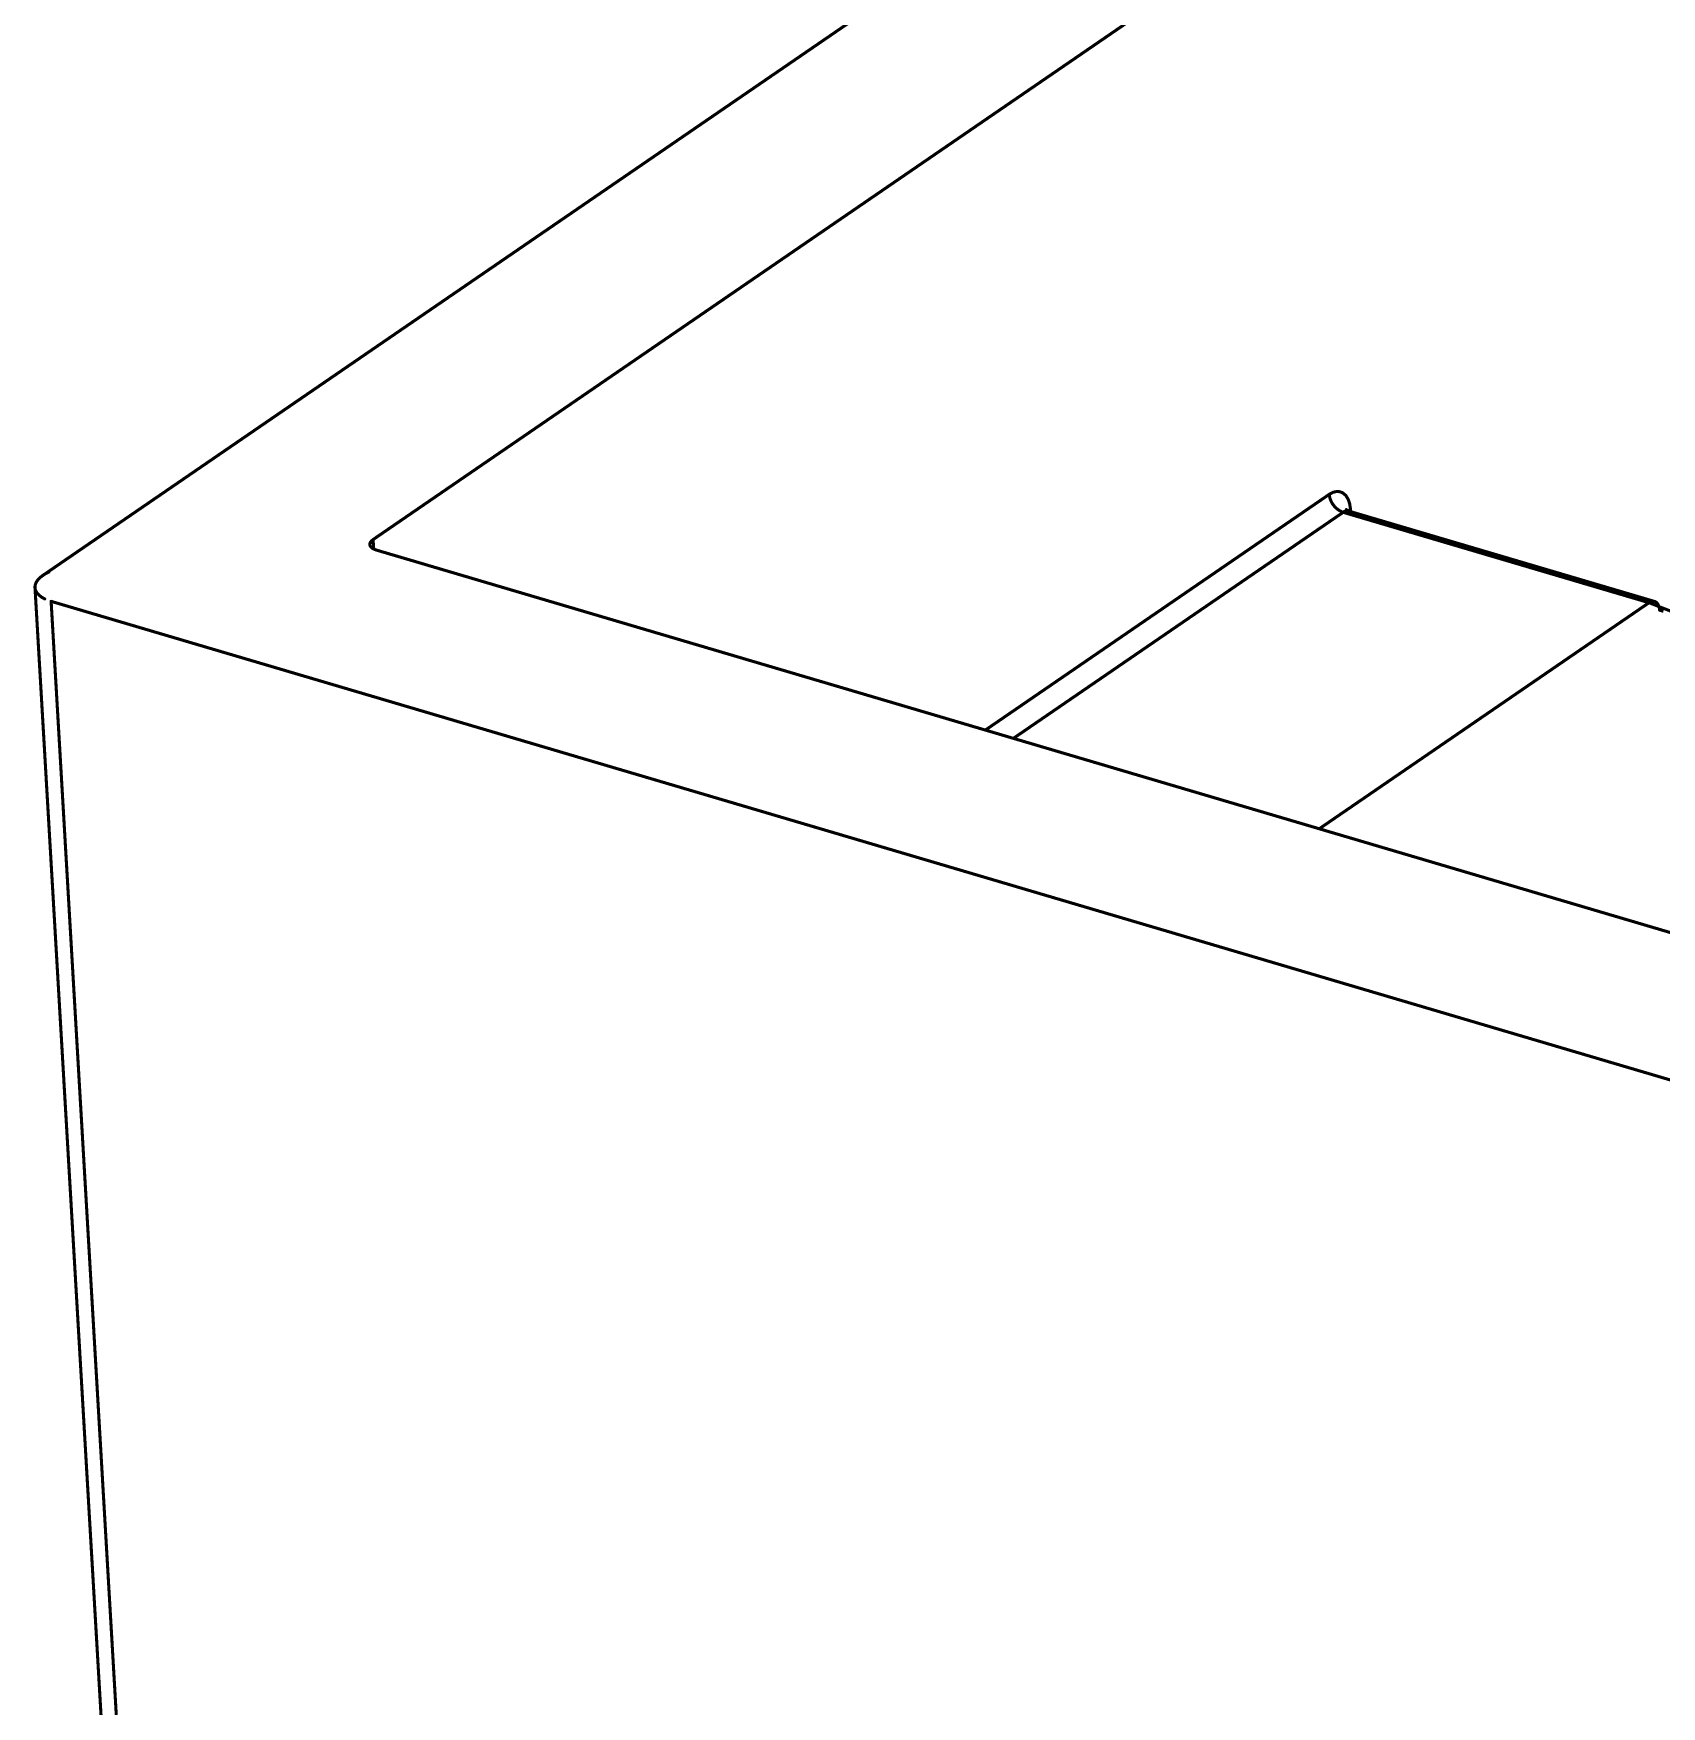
# Model space of a CAD drawing. Header units: inches. Extents: x 0 to 35.2, y -0.7 to 15.9.
# Drawn here: x 30.5418 to 30.8073, y 10.0325 to 10.3053 of the extents above; entities that cross this region are included whole.
import ezdxf

# ---------------------------------------------------------------- set-up
doc = ezdxf.new("R2010")
doc.units = ezdxf.units.IN
doc.header["$MEASUREMENT"] = 0
doc.layers.add('Dimensions', color=6, linetype='Continuous')

msp = doc.modelspace()

# ---------------------------------------------------------------- linework, layer by layer
at = {"layer": 'Dimensions'}
for points in [[(30.54334, 10.21697, 0.0005, 0.0005, 0), (31.70631, 11.01422, 0.0005, 0.0005, 0)], [(30.59717, 10.2228, 0.0005, 0.0005, 0), (31.71154, 10.98674, 0.0005, 0.0005, 0)], [(30.69704, 10.19174, 0.0005, 0.0005, 0), (30.75311, 10.23018, 0.0005, 0.0005, 0)], [(30.75311, 10.23018, 0.0005, 0.0005, 0), (30.75373, 10.23051, 0.0005, 0.0005, 0)], [(30.75538, 10.22725, 0.0005, 0.0005, -0.290623), (30.75311, 10.23018, 0.0005, 0.0005, 0)], [(30.75373, 10.23051, 0.0005, 0.0005, 0), (30.75433, 10.23065, 0.0005, 0.0005, 0)], [(30.75433, 10.23065, 0.0005, 0.0005, 0), (30.7549, 10.2306, 0.0005, 0.0005, 0)], [(30.7549, 10.2306, 0.0005, 0.0005, 0), (30.75542, 10.23035, 0.0005, 0.0005, 0)], [(30.75542, 10.23035, 0.0005, 0.0005, 0), (30.75586, 10.22993, 0.0005, 0.0005, 0)], [(30.75586, 10.22993, 0.0005, 0.0005, 0), (30.75621, 10.22934, 0.0005, 0.0005, 0)], [(30.75621, 10.22934, 0.0005, 0.0005, 0), (30.75645, 10.2286, 0.0005, 0.0005, 0)], [(30.75645, 10.2286, 0.0005, 0.0005, 0), (30.75658, 10.22775, 0.0005, 0.0005, 0)], [(30.70161, 10.19039, 0.0005, 0.0005, 0), (30.75538, 10.22725, 0.0005, 0.0005, 0)], [(30.75538, 10.22725, 0.0005, 0.0005, -0.236941), (30.75629, 10.22745, 0.0005, 0.0005, 0)], [(30.75538, 10.22725, 0.0005, 0.0005, 0), (30.80526, 10.21251, 0.0005, 0.0005, 0)], [(30.75592, 10.22765, 0.0005, 0.0005, -0.046223), (30.7559, 10.22769, 0.0005, 0.0005, 0)], [(30.75596, 10.22761, 0.0005, 0.0005, -0.08302), (30.75592, 10.22765, 0.0005, 0.0005, 0)], [(30.75604, 10.22757, 0.0005, 0.0005, -0.055013), (30.75596, 10.22761, 0.0005, 0.0005, 0)], [(30.7563, 10.22749, 0.0005, 0.0005, -0.021269), (30.75604, 10.22757, 0.0005, 0.0005, 0)], [(30.75628, 10.22748, 0.0005, 0.0005, 0), (30.75632, 10.22752, 0.0005, 0.0005, 0)], [(30.75629, 10.22745, 0.0005, 0.0005, 0), (30.80617, 10.21271, 0.0005, 0.0005, 0)], [(30.75632, 10.22752, 0.0005, 0.0005, 0), (30.75658, 10.22775, 0.0005, 0.0005, 0)], [(30.75658, 10.22775, 0.0005, 0.0005, 0), (30.75661, 10.22736, 0.0005, 0.0005, 0)], [(30.59665, 10.22209, 0.0005, 0.0005, 0), (30.59673, 10.22234, 0.0005, 0.0005, 0)], [(30.59665, 10.22209, 0.0005, 0.0005, 0), (30.59667, 10.22185, 0.0005, 0.0005, 0)], [(30.59667, 10.22185, 0.0005, 0.0005, 0), (30.59679, 10.22163, 0.0005, 0.0005, 0)], [(30.59673, 10.22234, 0.0005, 0.0005, 0), (30.5969, 10.22257, 0.0005, 0.0005, 0)], [(30.59679, 10.22163, 0.0005, 0.0005, 0), (30.59701, 10.22142, 0.0005, 0.0005, 0)], [(30.5969, 10.22257, 0.0005, 0.0005, 0), (30.59717, 10.2228, 0.0005, 0.0005, 0)], [(30.59701, 10.22142, 0.0005, 0.0005, 0), (30.59732, 10.22124, 0.0005, 0.0005, 0)], [(30.59717, 10.2228, 0.0005, 0.0005, 0), (30.59728, 10.22126, 0.0005, 0.0005, 0)], [(30.59732, 10.22124, 0.0005, 0.0005, 0), (30.59769, 10.2211, 0.0005, 0.0005, 0)], [(30.59769, 10.2211, 0.0005, 0.0005, 0), (32.35316, 9.70222, 0.0005, 0.0005, 0)], [(30.54394, 10.21733, 0.0005, 0.0005, 0), (30.54401, 10.21737, 0.0005, 0.0005, 0)], [(30.54401, 10.21737, 0.0005, 0.0005, 0), (30.54409, 10.21741, 0.0005, 0.0005, 0)], [(30.54409, 10.21741, 0.0005, 0.0005, 0), (30.54416, 10.21745, 0.0005, 0.0005, 0)], [(30.54416, 10.21745, 0.0005, 0.0005, 0), (30.54424, 10.21748, 0.0005, 0.0005, 0)], [(30.54424, 10.21748, 0.0005, 0.0005, 0), (30.54432, 10.21752, 0.0005, 0.0005, 0)], [(30.54204, 10.21514, 0.0005, 0.0005, 0), (30.54205, 10.21519, 0.0005, 0.0005, 0)], [(30.54204, 10.21509, 0.0005, 0.0005, 0), (30.54204, 10.21514, 0.0005, 0.0005, 0)], [(30.54204, 10.21504, 0.0005, 0.0005, 0), (30.54204, 10.21509, 0.0005, 0.0005, 0)], [(30.54204, 10.21504, 0.0005, 0.0005, 0), (30.54204, 10.21499, 0.0005, 0.0005, 0)], [(30.54204, 10.21499, 0.0005, 0.0005, 0), (30.54204, 10.21495, 0.0005, 0.0005, 0)], [(30.54204, 10.21497, 0.0005, 0.0005, 0), (30.55567, 9.98224, 0.0005, 0.0005, 0)], [(30.54204, 10.21495, 0.0005, 0.0005, 0), (30.54205, 10.2149, 0.0005, 0.0005, 0)], [(30.54205, 10.21524, 0.0005, 0.0005, 0), (30.54206, 10.21529, 0.0005, 0.0005, 0)], [(30.54205, 10.21519, 0.0005, 0.0005, 0), (30.54205, 10.21524, 0.0005, 0.0005, 0)], [(30.54205, 10.2149, 0.0005, 0.0005, 0), (30.54205, 10.21485, 0.0005, 0.0005, 0)], [(30.54205, 10.21485, 0.0005, 0.0005, 0), (30.54206, 10.2148, 0.0005, 0.0005, 0)], [(30.54206, 10.21529, 0.0005, 0.0005, 0), (30.54207, 10.21533, 0.0005, 0.0005, 0)], [(30.54206, 10.2148, 0.0005, 0.0005, 0), (30.54207, 10.21476, 0.0005, 0.0005, 0)], [(30.54207, 10.21533, 0.0005, 0.0005, 0), (30.54208, 10.21538, 0.0005, 0.0005, 0)], [(30.54207, 10.21476, 0.0005, 0.0005, 0), (30.54208, 10.21471, 0.0005, 0.0005, 0)], [(30.54208, 10.21538, 0.0005, 0.0005, 0), (30.54209, 10.21543, 0.0005, 0.0005, 0)], [(30.54208, 10.21471, 0.0005, 0.0005, 0), (30.54209, 10.21466, 0.0005, 0.0005, 0)], [(30.54209, 10.21543, 0.0005, 0.0005, 0), (30.5421, 10.21548, 0.0005, 0.0005, 0)], [(30.54209, 10.21466, 0.0005, 0.0005, 0), (30.54211, 10.21461, 0.0005, 0.0005, 0)], [(30.5421, 10.21548, 0.0005, 0.0005, 0), (30.54212, 10.21553, 0.0005, 0.0005, 0)], [(30.54212, 10.21553, 0.0005, 0.0005, 0), (30.54213, 10.21558, 0.0005, 0.0005, 0)], [(30.54213, 10.21558, 0.0005, 0.0005, 0), (30.54215, 10.21563, 0.0005, 0.0005, 0)], [(30.54215, 10.21563, 0.0005, 0.0005, 0), (30.54217, 10.21568, 0.0005, 0.0005, 0)], [(30.54217, 10.21568, 0.0005, 0.0005, 0), (30.54219, 10.21572, 0.0005, 0.0005, 0)], [(30.54219, 10.21572, 0.0005, 0.0005, 0), (30.54222, 10.21577, 0.0005, 0.0005, 0)], [(30.54222, 10.21577, 0.0005, 0.0005, 0), (30.54224, 10.21582, 0.0005, 0.0005, 0)], [(30.54224, 10.21582, 0.0005, 0.0005, 0), (30.54227, 10.21587, 0.0005, 0.0005, 0)], [(30.54227, 10.21587, 0.0005, 0.0005, 0), (30.54229, 10.21592, 0.0005, 0.0005, 0)], [(30.54229, 10.21592, 0.0005, 0.0005, 0), (30.54232, 10.21597, 0.0005, 0.0005, 0)], [(30.54232, 10.21597, 0.0005, 0.0005, 0), (30.54235, 10.21601, 0.0005, 0.0005, 0)], [(30.54235, 10.21601, 0.0005, 0.0005, 0), (30.54239, 10.21606, 0.0005, 0.0005, 0)], [(30.54239, 10.21606, 0.0005, 0.0005, 0), (30.54242, 10.21611, 0.0005, 0.0005, 0)], [(30.54242, 10.21611, 0.0005, 0.0005, 0), (30.54245, 10.21616, 0.0005, 0.0005, 0)], [(30.54245, 10.21616, 0.0005, 0.0005, 0), (30.54249, 10.2162, 0.0005, 0.0005, 0)], [(30.54249, 10.2162, 0.0005, 0.0005, 0), (30.54253, 10.21625, 0.0005, 0.0005, 0)], [(30.54253, 10.21625, 0.0005, 0.0005, 0), (30.54257, 10.2163, 0.0005, 0.0005, 0)], [(30.54257, 10.2163, 0.0005, 0.0005, 0), (30.54261, 10.21634, 0.0005, 0.0005, 0)], [(30.54261, 10.21634, 0.0005, 0.0005, 0), (30.54265, 10.21639, 0.0005, 0.0005, 0)], [(30.54265, 10.21639, 0.0005, 0.0005, 0), (30.5427, 10.21644, 0.0005, 0.0005, 0)], [(30.5427, 10.21644, 0.0005, 0.0005, 0), (30.54274, 10.21648, 0.0005, 0.0005, 0)], [(30.54274, 10.21648, 0.0005, 0.0005, 0), (30.54279, 10.21653, 0.0005, 0.0005, 0)], [(30.54279, 10.21653, 0.0005, 0.0005, 0), (30.54284, 10.21657, 0.0005, 0.0005, 0)], [(30.54284, 10.21657, 0.0005, 0.0005, 0), (30.54289, 10.21662, 0.0005, 0.0005, 0)], [(30.54289, 10.21662, 0.0005, 0.0005, 0), (30.54294, 10.21666, 0.0005, 0.0005, 0)], [(30.54294, 10.21666, 0.0005, 0.0005, 0), (30.54299, 10.21671, 0.0005, 0.0005, 0)], [(30.54299, 10.21671, 0.0005, 0.0005, 0), (30.54305, 10.21675, 0.0005, 0.0005, 0)], [(30.54305, 10.21675, 0.0005, 0.0005, 0), (30.5431, 10.2168, 0.0005, 0.0005, 0)], [(30.5431, 10.2168, 0.0005, 0.0005, 0), (30.54316, 10.21684, 0.0005, 0.0005, 0)], [(30.54316, 10.21684, 0.0005, 0.0005, 0), (30.54322, 10.21688, 0.0005, 0.0005, 0)], [(30.54322, 10.21688, 0.0005, 0.0005, 0), (30.54328, 10.21693, 0.0005, 0.0005, 0)], [(30.54328, 10.21693, 0.0005, 0.0005, 0), (30.54334, 10.21697, 0.0005, 0.0005, 0)], [(30.54334, 10.21697, 0.0005, 0.0005, 0), (30.5434, 10.21701, 0.0005, 0.0005, 0)], [(30.5434, 10.21701, 0.0005, 0.0005, 0), (30.54346, 10.21705, 0.0005, 0.0005, 0)], [(30.54346, 10.21705, 0.0005, 0.0005, 0), (30.54353, 10.21709, 0.0005, 0.0005, 0)], [(30.54353, 10.21709, 0.0005, 0.0005, 0), (30.54359, 10.21713, 0.0005, 0.0005, 0)], [(30.54359, 10.21713, 0.0005, 0.0005, 0), (30.54366, 10.21718, 0.0005, 0.0005, 0)], [(30.54366, 10.21718, 0.0005, 0.0005, 0), (30.54373, 10.21722, 0.0005, 0.0005, 0)], [(30.54373, 10.21722, 0.0005, 0.0005, 0), (30.5438, 10.21725, 0.0005, 0.0005, 0)], [(30.5438, 10.21725, 0.0005, 0.0005, 0), (30.54387, 10.21729, 0.0005, 0.0005, 0)], [(30.54387, 10.21729, 0.0005, 0.0005, 0), (30.54394, 10.21733, 0.0005, 0.0005, 0)], [(30.54211, 10.21461, 0.0005, 0.0005, 0), (30.54212, 10.21457, 0.0005, 0.0005, 0)], [(30.54212, 10.21457, 0.0005, 0.0005, 0), (30.54214, 10.21452, 0.0005, 0.0005, 0)], [(30.54214, 10.21452, 0.0005, 0.0005, 0), (30.54216, 10.21447, 0.0005, 0.0005, 0)], [(30.54216, 10.21447, 0.0005, 0.0005, 0), (30.54218, 10.21443, 0.0005, 0.0005, 0)], [(30.54218, 10.21443, 0.0005, 0.0005, 0), (30.5422, 10.21438, 0.0005, 0.0005, 0)], [(30.5422, 10.21438, 0.0005, 0.0005, 0), (30.54223, 10.21433, 0.0005, 0.0005, 0)], [(30.54223, 10.21433, 0.0005, 0.0005, 0), (30.54225, 10.21429, 0.0005, 0.0005, 0)], [(30.54225, 10.21429, 0.0005, 0.0005, 0), (30.54228, 10.21424, 0.0005, 0.0005, 0)], [(30.54228, 10.21424, 0.0005, 0.0005, 0), (30.54231, 10.2142, 0.0005, 0.0005, 0)], [(30.54231, 10.2142, 0.0005, 0.0005, 0), (30.54234, 10.21415, 0.0005, 0.0005, 0)], [(30.54234, 10.21415, 0.0005, 0.0005, 0), (30.54237, 10.21411, 0.0005, 0.0005, 0)], [(30.54237, 10.21411, 0.0005, 0.0005, 0), (30.5424, 10.21407, 0.0005, 0.0005, 0)], [(30.5424, 10.21407, 0.0005, 0.0005, 0), (30.54243, 10.21402, 0.0005, 0.0005, 0)], [(30.54243, 10.21402, 0.0005, 0.0005, 0), (30.54247, 10.21398, 0.0005, 0.0005, 0)], [(30.54247, 10.21398, 0.0005, 0.0005, 0), (30.54251, 10.21394, 0.0005, 0.0005, 0)], [(30.54251, 10.21394, 0.0005, 0.0005, 0), (30.54255, 10.21389, 0.0005, 0.0005, 0)], [(30.54255, 10.21389, 0.0005, 0.0005, 0), (30.54259, 10.21385, 0.0005, 0.0005, 0)], [(30.54259, 10.21385, 0.0005, 0.0005, 0), (30.54263, 10.21381, 0.0005, 0.0005, 0)], [(30.54263, 10.21381, 0.0005, 0.0005, 0), (30.54267, 10.21377, 0.0005, 0.0005, 0)], [(30.54267, 10.21377, 0.0005, 0.0005, 0), (30.54272, 10.21373, 0.0005, 0.0005, 0)], [(30.54272, 10.21373, 0.0005, 0.0005, 0), (30.54276, 10.21369, 0.0005, 0.0005, 0)], [(30.54276, 10.21369, 0.0005, 0.0005, 0), (30.54281, 10.21365, 0.0005, 0.0005, 0)], [(30.54281, 10.21365, 0.0005, 0.0005, 0), (30.54286, 10.21361, 0.0005, 0.0005, 0)], [(30.54286, 10.21361, 0.0005, 0.0005, 0), (30.54291, 10.21357, 0.0005, 0.0005, 0)], [(30.54291, 10.21357, 0.0005, 0.0005, 0), (30.54296, 10.21353, 0.0005, 0.0005, 0)], [(30.54296, 10.21353, 0.0005, 0.0005, 0), (30.54302, 10.21349, 0.0005, 0.0005, 0)], [(30.54302, 10.21349, 0.0005, 0.0005, 0), (30.54307, 10.21345, 0.0005, 0.0005, 0)], [(30.54307, 10.21345, 0.0005, 0.0005, 0), (30.54313, 10.21341, 0.0005, 0.0005, 0)], [(30.54313, 10.21341, 0.0005, 0.0005, 0), (30.54318, 10.21338, 0.0005, 0.0005, 0)], [(30.54318, 10.21338, 0.0005, 0.0005, 0), (30.54324, 10.21334, 0.0005, 0.0005, 0)], [(30.54324, 10.21334, 0.0005, 0.0005, 0), (30.5433, 10.21331, 0.0005, 0.0005, 0)], [(30.5433, 10.21331, 0.0005, 0.0005, 0), (30.54336, 10.21327, 0.0005, 0.0005, 0)], [(30.54336, 10.21327, 0.0005, 0.0005, 0), (30.54343, 10.21324, 0.0005, 0.0005, 0)], [(30.54343, 10.21324, 0.0005, 0.0005, 0), (30.54349, 10.2132, 0.0005, 0.0005, 0)], [(30.54349, 10.2132, 0.0005, 0.0005, 0), (30.54356, 10.21317, 0.0005, 0.0005, 0)], [(30.54356, 10.21317, 0.0005, 0.0005, 0), (30.54362, 10.21313, 0.0005, 0.0005, 0)], [(30.54467, 10.21273, 0.0005, 0.0005, 0), (32.35718, 9.67699, 0.0005, 0.0005, 0)], [(30.54467, 10.21273, 0.0005, 0.0005, 0), (30.55829, 9.97998, 0.0005, 0.0005, 0)], [(30.75148, 10.17564, 0.0005, 0.0005, 0), (30.80526, 10.21251, 0.0005, 0.0005, 0)], [(30.80526, 10.21251, 0.0005, 0.0005, -0.051009), (30.80575, 10.21272, 0.0005, 0.0005, 0)], [(30.80526, 10.21251, 0.0005, 0.0005, -0.121638), (30.83049, 10.19652, 0.0005, 0.0005, 0)], [(30.80575, 10.21272, 0.0005, 0.0005, -0.160075), (30.8062, 10.2127, 0.0005, 0.0005, 0)], [(30.8062, 10.2127, 0.0005, 0.0005, -0.122969), (30.80659, 10.21243, 0.0005, 0.0005, 0)], [(30.80659, 10.21243, 0.0005, 0.0005, -0.145111), (30.80699, 10.21129, 0.0005, 0.0005, 0)], [(30.80699, 10.21129, 0.0005, 0.0005, 0), (30.80761, 10.2111, 0.0005, 0.0005, 0)]]:
    msp.add_lwpolyline(points, format="xyseb", dxfattribs=at)
for points in [[(30.75299, 10.23018, 0.00025, 0.00025, 1), (30.75324, 10.23018, 0.00025, 0.00025, 1)], [(30.75299, 10.23018, 0.00025, 0.00025, 1), (30.75324, 10.23018, 0.00025, 0.00025, 1)], [(30.75299, 10.23018, 0.00025, 0.00025, 1), (30.75324, 10.23018, 0.00025, 0.00025, 1)], [(30.7536, 10.23051, 0.00025, 0.00025, 1), (30.75385, 10.23051, 0.00025, 0.00025, 1)], [(30.7536, 10.23051, 0.00025, 0.00025, 1), (30.75385, 10.23051, 0.00025, 0.00025, 1)], [(30.75421, 10.23065, 0.00025, 0.00025, 1), (30.75446, 10.23065, 0.00025, 0.00025, 1)], [(30.75421, 10.23065, 0.00025, 0.00025, 1), (30.75446, 10.23065, 0.00025, 0.00025, 1)], [(30.75478, 10.2306, 0.00025, 0.00025, 1), (30.75503, 10.2306, 0.00025, 0.00025, 1)], [(30.75478, 10.2306, 0.00025, 0.00025, 1), (30.75503, 10.2306, 0.00025, 0.00025, 1)], [(30.7553, 10.23035, 0.00025, 0.00025, 1), (30.75555, 10.23035, 0.00025, 0.00025, 1)], [(30.7553, 10.23035, 0.00025, 0.00025, 1), (30.75555, 10.23035, 0.00025, 0.00025, 1)], [(30.75574, 10.22993, 0.00025, 0.00025, 1), (30.75599, 10.22993, 0.00025, 0.00025, 1)], [(30.75574, 10.22993, 0.00025, 0.00025, 1), (30.75599, 10.22993, 0.00025, 0.00025, 1)], [(30.75609, 10.22934, 0.00025, 0.00025, 1), (30.75634, 10.22934, 0.00025, 0.00025, 1)], [(30.75609, 10.22934, 0.00025, 0.00025, 1), (30.75634, 10.22934, 0.00025, 0.00025, 1)], [(30.75633, 10.2286, 0.00025, 0.00025, 1), (30.75658, 10.2286, 0.00025, 0.00025, 1)], [(30.75633, 10.2286, 0.00025, 0.00025, 1), (30.75658, 10.2286, 0.00025, 0.00025, 1)], [(30.75525, 10.22725, 0.00025, 0.00025, 1), (30.7555, 10.22725, 0.00025, 0.00025, 1)], [(30.75525, 10.22725, 0.00025, 0.00025, 1), (30.7555, 10.22725, 0.00025, 0.00025, 1)], [(30.75525, 10.22725, 0.00025, 0.00025, 1), (30.7555, 10.22725, 0.00025, 0.00025, 1)], [(30.75525, 10.22725, 0.00025, 0.00025, 1), (30.7555, 10.22725, 0.00025, 0.00025, 1)], [(30.75577, 10.22769, 0.00025, 0.00025, 1), (30.75602, 10.22769, 0.00025, 0.00025, 1)], [(30.75579, 10.22765, 0.00025, 0.00025, 1), (30.75604, 10.22765, 0.00025, 0.00025, 1)], [(30.75579, 10.22765, 0.00025, 0.00025, 1), (30.75604, 10.22765, 0.00025, 0.00025, 1)], [(30.75584, 10.22761, 0.00025, 0.00025, 1), (30.75609, 10.22761, 0.00025, 0.00025, 1)], [(30.75584, 10.22761, 0.00025, 0.00025, 1), (30.75609, 10.22761, 0.00025, 0.00025, 1)], [(30.75591, 10.22757, 0.00025, 0.00025, 1), (30.75616, 10.22757, 0.00025, 0.00025, 1)], [(30.75591, 10.22757, 0.00025, 0.00025, 1), (30.75616, 10.22757, 0.00025, 0.00025, 1)], [(30.75615, 10.22748, 0.00025, 0.00025, 1), (30.7564, 10.22748, 0.00025, 0.00025, 1)], [(30.75617, 10.22745, 0.00025, 0.00025, 1), (30.75642, 10.22745, 0.00025, 0.00025, 1)], [(30.75617, 10.22745, 0.00025, 0.00025, 1), (30.75642, 10.22745, 0.00025, 0.00025, 1)], [(30.75618, 10.22749, 0.00025, 0.00025, 1), (30.75643, 10.22749, 0.00025, 0.00025, 1)], [(30.75619, 10.22752, 0.00025, 0.00025, 1), (30.75644, 10.22752, 0.00025, 0.00025, 1)], [(30.75619, 10.22752, 0.00025, 0.00025, 1), (30.75644, 10.22752, 0.00025, 0.00025, 1)], [(30.75646, 10.22775, 0.00025, 0.00025, 1), (30.75671, 10.22775, 0.00025, 0.00025, 1)], [(30.75646, 10.22775, 0.00025, 0.00025, 1), (30.75671, 10.22775, 0.00025, 0.00025, 1)], [(30.75646, 10.22775, 0.00025, 0.00025, 1), (30.75671, 10.22775, 0.00025, 0.00025, 1)], [(30.75649, 10.22736, 0.00025, 0.00025, 1), (30.75674, 10.22736, 0.00025, 0.00025, 1)], [(30.59652, 10.22209, 0.00025, 0.00025, 1), (30.59677, 10.22209, 0.00025, 0.00025, 1)], [(30.59652, 10.22209, 0.00025, 0.00025, 1), (30.59677, 10.22209, 0.00025, 0.00025, 1)], [(30.59655, 10.22185, 0.00025, 0.00025, 1), (30.5968, 10.22185, 0.00025, 0.00025, 1)], [(30.59655, 10.22185, 0.00025, 0.00025, 1), (30.5968, 10.22185, 0.00025, 0.00025, 1)], [(30.5966, 10.22234, 0.00025, 0.00025, 1), (30.59685, 10.22234, 0.00025, 0.00025, 1)], [(30.5966, 10.22234, 0.00025, 0.00025, 1), (30.59685, 10.22234, 0.00025, 0.00025, 1)], [(30.59667, 10.22163, 0.00025, 0.00025, 1), (30.59692, 10.22163, 0.00025, 0.00025, 1)], [(30.59667, 10.22163, 0.00025, 0.00025, 1), (30.59692, 10.22163, 0.00025, 0.00025, 1)], [(30.59678, 10.22257, 0.00025, 0.00025, 1), (30.59703, 10.22257, 0.00025, 0.00025, 1)], [(30.59678, 10.22257, 0.00025, 0.00025, 1), (30.59703, 10.22257, 0.00025, 0.00025, 1)], [(30.59689, 10.22142, 0.00025, 0.00025, 1), (30.59714, 10.22142, 0.00025, 0.00025, 1)], [(30.59689, 10.22142, 0.00025, 0.00025, 1), (30.59714, 10.22142, 0.00025, 0.00025, 1)], [(30.59704, 10.2228, 0.00025, 0.00025, 1), (30.59729, 10.2228, 0.00025, 0.00025, 1)], [(30.59704, 10.2228, 0.00025, 0.00025, 1), (30.59729, 10.2228, 0.00025, 0.00025, 1)], [(30.59704, 10.2228, 0.00025, 0.00025, 1), (30.59729, 10.2228, 0.00025, 0.00025, 1)], [(30.59715, 10.22126, 0.00025, 0.00025, 1), (30.5974, 10.22126, 0.00025, 0.00025, 1)], [(30.59719, 10.22124, 0.00025, 0.00025, 1), (30.59744, 10.22124, 0.00025, 0.00025, 1)], [(30.59719, 10.22124, 0.00025, 0.00025, 1), (30.59744, 10.22124, 0.00025, 0.00025, 1)], [(30.59757, 10.2211, 0.00025, 0.00025, 1), (30.59782, 10.2211, 0.00025, 0.00025, 1)], [(30.59757, 10.2211, 0.00025, 0.00025, 1), (30.59782, 10.2211, 0.00025, 0.00025, 1)], [(30.54389, 10.21737, 0.00025, 0.00025, 1), (30.54414, 10.21737, 0.00025, 0.00025, 1)], [(30.54389, 10.21737, 0.00025, 0.00025, 1), (30.54414, 10.21737, 0.00025, 0.00025, 1)], [(30.54396, 10.21741, 0.00025, 0.00025, 1), (30.54421, 10.21741, 0.00025, 0.00025, 1)], [(30.54396, 10.21741, 0.00025, 0.00025, 1), (30.54421, 10.21741, 0.00025, 0.00025, 1)], [(30.54404, 10.21745, 0.00025, 0.00025, 1), (30.54429, 10.21745, 0.00025, 0.00025, 1)], [(30.54404, 10.21745, 0.00025, 0.00025, 1), (30.54429, 10.21745, 0.00025, 0.00025, 1)], [(30.54412, 10.21748, 0.00025, 0.00025, 1), (30.54437, 10.21748, 0.00025, 0.00025, 1)], [(30.54412, 10.21748, 0.00025, 0.00025, 1), (30.54437, 10.21748, 0.00025, 0.00025, 1)], [(30.54419, 10.21752, 0.00025, 0.00025, 1), (30.54444, 10.21752, 0.00025, 0.00025, 1)], [(30.54192, 10.21514, 0.00025, 0.00025, 1), (30.54217, 10.21514, 0.00025, 0.00025, 1)], [(30.54192, 10.21514, 0.00025, 0.00025, 1), (30.54217, 10.21514, 0.00025, 0.00025, 1)], [(30.54191, 10.21509, 0.00025, 0.00025, 1), (30.54217, 10.21509, 0.00025, 0.00025, 1)], [(30.54191, 10.21509, 0.00025, 0.00025, 1), (30.54217, 10.21509, 0.00025, 0.00025, 1)], [(30.54191, 10.21504, 0.00025, 0.00025, 1), (30.54216, 10.21504, 0.00025, 0.00025, 1)], [(30.54191, 10.21504, 0.00025, 0.00025, 1), (30.54216, 10.21504, 0.00025, 0.00025, 1)], [(30.54192, 10.21499, 0.00025, 0.00025, 1), (30.54217, 10.21499, 0.00025, 0.00025, 1)], [(30.54192, 10.21499, 0.00025, 0.00025, 1), (30.54217, 10.21499, 0.00025, 0.00025, 1)], [(30.54192, 10.21497, 0.00025, 0.00025, 1), (30.54217, 10.21497, 0.00025, 0.00025, 1)], [(30.54192, 10.21495, 0.00025, 0.00025, 1), (30.54217, 10.21495, 0.00025, 0.00025, 1)], [(30.54192, 10.21495, 0.00025, 0.00025, 1), (30.54217, 10.21495, 0.00025, 0.00025, 1)], [(30.54193, 10.21524, 0.00025, 0.00025, 1), (30.54218, 10.21524, 0.00025, 0.00025, 1)], [(30.54193, 10.21524, 0.00025, 0.00025, 1), (30.54218, 10.21524, 0.00025, 0.00025, 1)], [(30.54192, 10.21519, 0.00025, 0.00025, 1), (30.54217, 10.21519, 0.00025, 0.00025, 1)], [(30.54192, 10.21519, 0.00025, 0.00025, 1), (30.54217, 10.21519, 0.00025, 0.00025, 1)], [(30.54192, 10.2149, 0.00025, 0.00025, 1), (30.54217, 10.2149, 0.00025, 0.00025, 1)], [(30.54192, 10.2149, 0.00025, 0.00025, 1), (30.54217, 10.2149, 0.00025, 0.00025, 1)], [(30.54193, 10.21485, 0.00025, 0.00025, 1), (30.54218, 10.21485, 0.00025, 0.00025, 1)], [(30.54193, 10.21485, 0.00025, 0.00025, 1), (30.54218, 10.21485, 0.00025, 0.00025, 1)], [(30.54193, 10.21529, 0.00025, 0.00025, 1), (30.54218, 10.21529, 0.00025, 0.00025, 1)], [(30.54193, 10.21529, 0.00025, 0.00025, 1), (30.54218, 10.21529, 0.00025, 0.00025, 1)], [(30.54194, 10.2148, 0.00025, 0.00025, 1), (30.54219, 10.2148, 0.00025, 0.00025, 1)], [(30.54194, 10.2148, 0.00025, 0.00025, 1), (30.54219, 10.2148, 0.00025, 0.00025, 1)], [(30.54194, 10.21533, 0.00025, 0.00025, 1), (30.54219, 10.21533, 0.00025, 0.00025, 1)], [(30.54194, 10.21533, 0.00025, 0.00025, 1), (30.54219, 10.21533, 0.00025, 0.00025, 1)], [(30.54195, 10.21476, 0.00025, 0.00025, 1), (30.5422, 10.21476, 0.00025, 0.00025, 1)], [(30.54195, 10.21476, 0.00025, 0.00025, 1), (30.5422, 10.21476, 0.00025, 0.00025, 1)], [(30.54195, 10.21538, 0.00025, 0.00025, 1), (30.5422, 10.21538, 0.00025, 0.00025, 1)], [(30.54195, 10.21538, 0.00025, 0.00025, 1), (30.5422, 10.21538, 0.00025, 0.00025, 1)], [(30.54196, 10.21471, 0.00025, 0.00025, 1), (30.54221, 10.21471, 0.00025, 0.00025, 1)], [(30.54196, 10.21471, 0.00025, 0.00025, 1), (30.54221, 10.21471, 0.00025, 0.00025, 1)], [(30.54196, 10.21543, 0.00025, 0.00025, 1), (30.54221, 10.21543, 0.00025, 0.00025, 1)], [(30.54196, 10.21543, 0.00025, 0.00025, 1), (30.54221, 10.21543, 0.00025, 0.00025, 1)], [(30.54197, 10.21466, 0.00025, 0.00025, 1), (30.54222, 10.21466, 0.00025, 0.00025, 1)], [(30.54197, 10.21466, 0.00025, 0.00025, 1), (30.54222, 10.21466, 0.00025, 0.00025, 1)], [(30.54198, 10.21548, 0.00025, 0.00025, 1), (30.54223, 10.21548, 0.00025, 0.00025, 1)], [(30.54198, 10.21548, 0.00025, 0.00025, 1), (30.54223, 10.21548, 0.00025, 0.00025, 1)], [(30.54199, 10.21553, 0.00025, 0.00025, 1), (30.54224, 10.21553, 0.00025, 0.00025, 1)], [(30.54199, 10.21553, 0.00025, 0.00025, 1), (30.54224, 10.21553, 0.00025, 0.00025, 1)], [(30.54201, 10.21558, 0.00025, 0.00025, 1), (30.54226, 10.21558, 0.00025, 0.00025, 1)], [(30.54201, 10.21558, 0.00025, 0.00025, 1), (30.54226, 10.21558, 0.00025, 0.00025, 1)], [(30.54203, 10.21563, 0.00025, 0.00025, 1), (30.54228, 10.21563, 0.00025, 0.00025, 1)], [(30.54203, 10.21563, 0.00025, 0.00025, 1), (30.54228, 10.21563, 0.00025, 0.00025, 1)], [(30.54205, 10.21568, 0.00025, 0.00025, 1), (30.5423, 10.21568, 0.00025, 0.00025, 1)], [(30.54205, 10.21568, 0.00025, 0.00025, 1), (30.5423, 10.21568, 0.00025, 0.00025, 1)], [(30.54207, 10.21572, 0.00025, 0.00025, 1), (30.54232, 10.21572, 0.00025, 0.00025, 1)], [(30.54207, 10.21572, 0.00025, 0.00025, 1), (30.54232, 10.21572, 0.00025, 0.00025, 1)], [(30.54209, 10.21577, 0.00025, 0.00025, 1), (30.54234, 10.21577, 0.00025, 0.00025, 1)], [(30.54209, 10.21577, 0.00025, 0.00025, 1), (30.54234, 10.21577, 0.00025, 0.00025, 1)], [(30.54211, 10.21582, 0.00025, 0.00025, 1), (30.54236, 10.21582, 0.00025, 0.00025, 1)], [(30.54211, 10.21582, 0.00025, 0.00025, 1), (30.54236, 10.21582, 0.00025, 0.00025, 1)], [(30.54214, 10.21587, 0.00025, 0.00025, 1), (30.54239, 10.21587, 0.00025, 0.00025, 1)], [(30.54214, 10.21587, 0.00025, 0.00025, 1), (30.54239, 10.21587, 0.00025, 0.00025, 1)], [(30.54217, 10.21592, 0.00025, 0.00025, 1), (30.54242, 10.21592, 0.00025, 0.00025, 1)], [(30.54217, 10.21592, 0.00025, 0.00025, 1), (30.54242, 10.21592, 0.00025, 0.00025, 1)], [(30.5422, 10.21597, 0.00025, 0.00025, 1), (30.54245, 10.21597, 0.00025, 0.00025, 1)], [(30.5422, 10.21597, 0.00025, 0.00025, 1), (30.54245, 10.21597, 0.00025, 0.00025, 1)], [(30.54223, 10.21601, 0.00025, 0.00025, 1), (30.54248, 10.21601, 0.00025, 0.00025, 1)], [(30.54223, 10.21601, 0.00025, 0.00025, 1), (30.54248, 10.21601, 0.00025, 0.00025, 1)], [(30.54226, 10.21606, 0.00025, 0.00025, 1), (30.54251, 10.21606, 0.00025, 0.00025, 1)], [(30.54226, 10.21606, 0.00025, 0.00025, 1), (30.54251, 10.21606, 0.00025, 0.00025, 1)], [(30.54229, 10.21611, 0.00025, 0.00025, 1), (30.54254, 10.21611, 0.00025, 0.00025, 1)], [(30.54229, 10.21611, 0.00025, 0.00025, 1), (30.54254, 10.21611, 0.00025, 0.00025, 1)], [(30.54233, 10.21616, 0.00025, 0.00025, 1), (30.54258, 10.21616, 0.00025, 0.00025, 1)], [(30.54233, 10.21616, 0.00025, 0.00025, 1), (30.54258, 10.21616, 0.00025, 0.00025, 1)], [(30.54237, 10.2162, 0.00025, 0.00025, 1), (30.54262, 10.2162, 0.00025, 0.00025, 1)], [(30.54237, 10.2162, 0.00025, 0.00025, 1), (30.54262, 10.2162, 0.00025, 0.00025, 1)], [(30.5424, 10.21625, 0.00025, 0.00025, 1), (30.54265, 10.21625, 0.00025, 0.00025, 1)], [(30.5424, 10.21625, 0.00025, 0.00025, 1), (30.54265, 10.21625, 0.00025, 0.00025, 1)], [(30.54244, 10.2163, 0.00025, 0.00025, 1), (30.54269, 10.2163, 0.00025, 0.00025, 1)], [(30.54244, 10.2163, 0.00025, 0.00025, 1), (30.54269, 10.2163, 0.00025, 0.00025, 1)], [(30.54249, 10.21634, 0.00025, 0.00025, 1), (30.54274, 10.21634, 0.00025, 0.00025, 1)], [(30.54249, 10.21634, 0.00025, 0.00025, 1), (30.54274, 10.21634, 0.00025, 0.00025, 1)], [(30.54253, 10.21639, 0.00025, 0.00025, 1), (30.54278, 10.21639, 0.00025, 0.00025, 1)], [(30.54253, 10.21639, 0.00025, 0.00025, 1), (30.54278, 10.21639, 0.00025, 0.00025, 1)], [(30.54257, 10.21644, 0.00025, 0.00025, 1), (30.54282, 10.21644, 0.00025, 0.00025, 1)], [(30.54257, 10.21644, 0.00025, 0.00025, 1), (30.54282, 10.21644, 0.00025, 0.00025, 1)], [(30.54262, 10.21648, 0.00025, 0.00025, 1), (30.54287, 10.21648, 0.00025, 0.00025, 1)], [(30.54262, 10.21648, 0.00025, 0.00025, 1), (30.54287, 10.21648, 0.00025, 0.00025, 1)], [(30.54267, 10.21653, 0.00025, 0.00025, 1), (30.54292, 10.21653, 0.00025, 0.00025, 1)], [(30.54267, 10.21653, 0.00025, 0.00025, 1), (30.54292, 10.21653, 0.00025, 0.00025, 1)], [(30.54271, 10.21657, 0.00025, 0.00025, 1), (30.54296, 10.21657, 0.00025, 0.00025, 1)], [(30.54271, 10.21657, 0.00025, 0.00025, 1), (30.54296, 10.21657, 0.00025, 0.00025, 1)], [(30.54276, 10.21662, 0.00025, 0.00025, 1), (30.54301, 10.21662, 0.00025, 0.00025, 1)], [(30.54276, 10.21662, 0.00025, 0.00025, 1), (30.54301, 10.21662, 0.00025, 0.00025, 1)], [(30.54282, 10.21666, 0.00025, 0.00025, 1), (30.54307, 10.21666, 0.00025, 0.00025, 1)], [(30.54282, 10.21666, 0.00025, 0.00025, 1), (30.54307, 10.21666, 0.00025, 0.00025, 1)], [(30.54287, 10.21671, 0.00025, 0.00025, 1), (30.54312, 10.21671, 0.00025, 0.00025, 1)], [(30.54287, 10.21671, 0.00025, 0.00025, 1), (30.54312, 10.21671, 0.00025, 0.00025, 1)], [(30.54292, 10.21675, 0.00025, 0.00025, 1), (30.54317, 10.21675, 0.00025, 0.00025, 1)], [(30.54292, 10.21675, 0.00025, 0.00025, 1), (30.54317, 10.21675, 0.00025, 0.00025, 1)], [(30.54298, 10.2168, 0.00025, 0.00025, 1), (30.54323, 10.2168, 0.00025, 0.00025, 1)], [(30.54298, 10.2168, 0.00025, 0.00025, 1), (30.54323, 10.2168, 0.00025, 0.00025, 1)], [(30.54303, 10.21684, 0.00025, 0.00025, 1), (30.54328, 10.21684, 0.00025, 0.00025, 1)], [(30.54303, 10.21684, 0.00025, 0.00025, 1), (30.54328, 10.21684, 0.00025, 0.00025, 1)], [(30.54309, 10.21688, 0.00025, 0.00025, 1), (30.54334, 10.21688, 0.00025, 0.00025, 1)], [(30.54309, 10.21688, 0.00025, 0.00025, 1), (30.54334, 10.21688, 0.00025, 0.00025, 1)], [(30.54315, 10.21693, 0.00025, 0.00025, 1), (30.5434, 10.21693, 0.00025, 0.00025, 1)], [(30.54315, 10.21693, 0.00025, 0.00025, 1), (30.5434, 10.21693, 0.00025, 0.00025, 1)], [(30.54321, 10.21697, 0.00025, 0.00025, 1), (30.54346, 10.21697, 0.00025, 0.00025, 1)], [(30.54321, 10.21697, 0.00025, 0.00025, 1), (30.54346, 10.21697, 0.00025, 0.00025, 1)], [(30.54322, 10.21697, 0.00025, 0.00025, 1), (30.54347, 10.21697, 0.00025, 0.00025, 1)], [(30.54328, 10.21701, 0.00025, 0.00025, 1), (30.54353, 10.21701, 0.00025, 0.00025, 1)], [(30.54328, 10.21701, 0.00025, 0.00025, 1), (30.54353, 10.21701, 0.00025, 0.00025, 1)], [(30.54334, 10.21705, 0.00025, 0.00025, 1), (30.54359, 10.21705, 0.00025, 0.00025, 1)], [(30.54334, 10.21705, 0.00025, 0.00025, 1), (30.54359, 10.21705, 0.00025, 0.00025, 1)], [(30.5434, 10.21709, 0.00025, 0.00025, 1), (30.54365, 10.21709, 0.00025, 0.00025, 1)], [(30.5434, 10.21709, 0.00025, 0.00025, 1), (30.54365, 10.21709, 0.00025, 0.00025, 1)], [(30.54347, 10.21713, 0.00025, 0.00025, 1), (30.54372, 10.21713, 0.00025, 0.00025, 1)], [(30.54347, 10.21713, 0.00025, 0.00025, 1), (30.54372, 10.21713, 0.00025, 0.00025, 1)], [(30.54354, 10.21718, 0.00025, 0.00025, 1), (30.54379, 10.21718, 0.00025, 0.00025, 1)], [(30.54354, 10.21718, 0.00025, 0.00025, 1), (30.54379, 10.21718, 0.00025, 0.00025, 1)], [(30.5436, 10.21722, 0.00025, 0.00025, 1), (30.54385, 10.21722, 0.00025, 0.00025, 1)], [(30.5436, 10.21722, 0.00025, 0.00025, 1), (30.54385, 10.21722, 0.00025, 0.00025, 1)], [(30.54367, 10.21725, 0.00025, 0.00025, 1), (30.54392, 10.21725, 0.00025, 0.00025, 1)], [(30.54367, 10.21725, 0.00025, 0.00025, 1), (30.54392, 10.21725, 0.00025, 0.00025, 1)], [(30.54375, 10.21729, 0.00025, 0.00025, 1), (30.54399, 10.21729, 0.00025, 0.00025, 1)], [(30.54375, 10.21729, 0.00025, 0.00025, 1), (30.54399, 10.21729, 0.00025, 0.00025, 1)], [(30.54382, 10.21733, 0.00025, 0.00025, 1), (30.54407, 10.21733, 0.00025, 0.00025, 1)], [(30.54382, 10.21733, 0.00025, 0.00025, 1), (30.54407, 10.21733, 0.00025, 0.00025, 1)], [(30.54198, 10.21461, 0.00025, 0.00025, 1), (30.54223, 10.21461, 0.00025, 0.00025, 1)], [(30.54198, 10.21461, 0.00025, 0.00025, 1), (30.54223, 10.21461, 0.00025, 0.00025, 1)], [(30.542, 10.21457, 0.00025, 0.00025, 1), (30.54225, 10.21457, 0.00025, 0.00025, 1)], [(30.542, 10.21457, 0.00025, 0.00025, 1), (30.54225, 10.21457, 0.00025, 0.00025, 1)], [(30.54202, 10.21452, 0.00025, 0.00025, 1), (30.54227, 10.21452, 0.00025, 0.00025, 1)], [(30.54202, 10.21452, 0.00025, 0.00025, 1), (30.54227, 10.21452, 0.00025, 0.00025, 1)], [(30.54203, 10.21447, 0.00025, 0.00025, 1), (30.54228, 10.21447, 0.00025, 0.00025, 1)], [(30.54203, 10.21447, 0.00025, 0.00025, 1), (30.54228, 10.21447, 0.00025, 0.00025, 1)], [(30.54206, 10.21443, 0.00025, 0.00025, 1), (30.54231, 10.21443, 0.00025, 0.00025, 1)], [(30.54206, 10.21443, 0.00025, 0.00025, 1), (30.54231, 10.21443, 0.00025, 0.00025, 1)], [(30.54208, 10.21438, 0.00025, 0.00025, 1), (30.54233, 10.21438, 0.00025, 0.00025, 1)], [(30.54208, 10.21438, 0.00025, 0.00025, 1), (30.54233, 10.21438, 0.00025, 0.00025, 1)], [(30.5421, 10.21433, 0.00025, 0.00025, 1), (30.54235, 10.21433, 0.00025, 0.00025, 1)], [(30.5421, 10.21433, 0.00025, 0.00025, 1), (30.54235, 10.21433, 0.00025, 0.00025, 1)], [(30.54213, 10.21429, 0.00025, 0.00025, 1), (30.54238, 10.21429, 0.00025, 0.00025, 1)], [(30.54213, 10.21429, 0.00025, 0.00025, 1), (30.54238, 10.21429, 0.00025, 0.00025, 1)], [(30.54215, 10.21424, 0.00025, 0.00025, 1), (30.5424, 10.21424, 0.00025, 0.00025, 1)], [(30.54215, 10.21424, 0.00025, 0.00025, 1), (30.5424, 10.21424, 0.00025, 0.00025, 1)], [(30.54218, 10.2142, 0.00025, 0.00025, 1), (30.54243, 10.2142, 0.00025, 0.00025, 1)], [(30.54218, 10.2142, 0.00025, 0.00025, 1), (30.54243, 10.2142, 0.00025, 0.00025, 1)], [(30.54221, 10.21415, 0.00025, 0.00025, 1), (30.54246, 10.21415, 0.00025, 0.00025, 1)], [(30.54221, 10.21415, 0.00025, 0.00025, 1), (30.54246, 10.21415, 0.00025, 0.00025, 1)], [(30.54224, 10.21411, 0.00025, 0.00025, 1), (30.54249, 10.21411, 0.00025, 0.00025, 1)], [(30.54224, 10.21411, 0.00025, 0.00025, 1), (30.54249, 10.21411, 0.00025, 0.00025, 1)], [(30.54227, 10.21407, 0.00025, 0.00025, 1), (30.54252, 10.21407, 0.00025, 0.00025, 1)], [(30.54227, 10.21407, 0.00025, 0.00025, 1), (30.54252, 10.21407, 0.00025, 0.00025, 1)], [(30.54231, 10.21402, 0.00025, 0.00025, 1), (30.54256, 10.21402, 0.00025, 0.00025, 1)], [(30.54231, 10.21402, 0.00025, 0.00025, 1), (30.54256, 10.21402, 0.00025, 0.00025, 1)], [(30.54235, 10.21398, 0.00025, 0.00025, 1), (30.5426, 10.21398, 0.00025, 0.00025, 1)], [(30.54235, 10.21398, 0.00025, 0.00025, 1), (30.5426, 10.21398, 0.00025, 0.00025, 1)], [(30.54238, 10.21394, 0.00025, 0.00025, 1), (30.54263, 10.21394, 0.00025, 0.00025, 1)], [(30.54238, 10.21394, 0.00025, 0.00025, 1), (30.54263, 10.21394, 0.00025, 0.00025, 1)], [(30.54242, 10.21389, 0.00025, 0.00025, 1), (30.54267, 10.21389, 0.00025, 0.00025, 1)], [(30.54242, 10.21389, 0.00025, 0.00025, 1), (30.54267, 10.21389, 0.00025, 0.00025, 1)], [(30.54246, 10.21385, 0.00025, 0.00025, 1), (30.54271, 10.21385, 0.00025, 0.00025, 1)], [(30.54246, 10.21385, 0.00025, 0.00025, 1), (30.54271, 10.21385, 0.00025, 0.00025, 1)], [(30.5425, 10.21381, 0.00025, 0.00025, 1), (30.54275, 10.21381, 0.00025, 0.00025, 1)], [(30.5425, 10.21381, 0.00025, 0.00025, 1), (30.54275, 10.21381, 0.00025, 0.00025, 1)], [(30.54255, 10.21377, 0.00025, 0.00025, 1), (30.5428, 10.21377, 0.00025, 0.00025, 1)], [(30.54255, 10.21377, 0.00025, 0.00025, 1), (30.5428, 10.21377, 0.00025, 0.00025, 1)], [(30.54259, 10.21373, 0.00025, 0.00025, 1), (30.54284, 10.21373, 0.00025, 0.00025, 1)], [(30.54259, 10.21373, 0.00025, 0.00025, 1), (30.54284, 10.21373, 0.00025, 0.00025, 1)], [(30.54264, 10.21369, 0.00025, 0.00025, 1), (30.54289, 10.21369, 0.00025, 0.00025, 1)], [(30.54264, 10.21369, 0.00025, 0.00025, 1), (30.54289, 10.21369, 0.00025, 0.00025, 1)], [(30.54269, 10.21365, 0.00025, 0.00025, 1), (30.54294, 10.21365, 0.00025, 0.00025, 1)], [(30.54269, 10.21365, 0.00025, 0.00025, 1), (30.54294, 10.21365, 0.00025, 0.00025, 1)], [(30.54274, 10.21361, 0.00025, 0.00025, 1), (30.54299, 10.21361, 0.00025, 0.00025, 1)], [(30.54274, 10.21361, 0.00025, 0.00025, 1), (30.54299, 10.21361, 0.00025, 0.00025, 1)], [(30.54279, 10.21357, 0.00025, 0.00025, 1), (30.54304, 10.21357, 0.00025, 0.00025, 1)], [(30.54279, 10.21357, 0.00025, 0.00025, 1), (30.54304, 10.21357, 0.00025, 0.00025, 1)], [(30.54284, 10.21353, 0.00025, 0.00025, 1), (30.54309, 10.21353, 0.00025, 0.00025, 1)], [(30.54284, 10.21353, 0.00025, 0.00025, 1), (30.54309, 10.21353, 0.00025, 0.00025, 1)], [(30.54289, 10.21349, 0.00025, 0.00025, 1), (30.54314, 10.21349, 0.00025, 0.00025, 1)], [(30.54289, 10.21349, 0.00025, 0.00025, 1), (30.54314, 10.21349, 0.00025, 0.00025, 1)], [(30.54295, 10.21345, 0.00025, 0.00025, 1), (30.5432, 10.21345, 0.00025, 0.00025, 1)], [(30.54295, 10.21345, 0.00025, 0.00025, 1), (30.5432, 10.21345, 0.00025, 0.00025, 1)], [(30.543, 10.21341, 0.00025, 0.00025, 1), (30.54325, 10.21341, 0.00025, 0.00025, 1)], [(30.543, 10.21341, 0.00025, 0.00025, 1), (30.54325, 10.21341, 0.00025, 0.00025, 1)], [(30.54306, 10.21338, 0.00025, 0.00025, 1), (30.54331, 10.21338, 0.00025, 0.00025, 1)], [(30.54306, 10.21338, 0.00025, 0.00025, 1), (30.54331, 10.21338, 0.00025, 0.00025, 1)], [(30.54312, 10.21334, 0.00025, 0.00025, 1), (30.54337, 10.21334, 0.00025, 0.00025, 1)], [(30.54312, 10.21334, 0.00025, 0.00025, 1), (30.54337, 10.21334, 0.00025, 0.00025, 1)], [(30.54318, 10.21331, 0.00025, 0.00025, 1), (30.54343, 10.21331, 0.00025, 0.00025, 1)], [(30.54318, 10.21331, 0.00025, 0.00025, 1), (30.54343, 10.21331, 0.00025, 0.00025, 1)], [(30.54324, 10.21327, 0.00025, 0.00025, 1), (30.54349, 10.21327, 0.00025, 0.00025, 1)], [(30.54324, 10.21327, 0.00025, 0.00025, 1), (30.54349, 10.21327, 0.00025, 0.00025, 1)], [(30.5433, 10.21324, 0.00025, 0.00025, 1), (30.54355, 10.21324, 0.00025, 0.00025, 1)], [(30.5433, 10.21324, 0.00025, 0.00025, 1), (30.54355, 10.21324, 0.00025, 0.00025, 1)], [(30.54337, 10.2132, 0.00025, 0.00025, 1), (30.54362, 10.2132, 0.00025, 0.00025, 1)], [(30.54337, 10.2132, 0.00025, 0.00025, 1), (30.54362, 10.2132, 0.00025, 0.00025, 1)], [(30.54343, 10.21317, 0.00025, 0.00025, 1), (30.54368, 10.21317, 0.00025, 0.00025, 1)], [(30.54343, 10.21317, 0.00025, 0.00025, 1), (30.54368, 10.21317, 0.00025, 0.00025, 1)], [(30.5435, 10.21313, 0.00025, 0.00025, 1), (30.54375, 10.21313, 0.00025, 0.00025, 1)], [(30.54454, 10.21273, 0.00025, 0.00025, 1), (30.54479, 10.21273, 0.00025, 0.00025, 1)], [(30.54454, 10.21273, 0.00025, 0.00025, 1), (30.54479, 10.21273, 0.00025, 0.00025, 1)], [(30.80513, 10.21251, 0.00025, 0.00025, 1), (30.80538, 10.21251, 0.00025, 0.00025, 1)], [(30.80513, 10.21251, 0.00025, 0.00025, 1), (30.80538, 10.21251, 0.00025, 0.00025, 1)], [(30.80513, 10.21251, 0.00025, 0.00025, 1), (30.80538, 10.21251, 0.00025, 0.00025, 1)], [(30.80513, 10.21251, 0.00025, 0.00025, 1), (30.80538, 10.21251, 0.00025, 0.00025, 1)], [(30.80562, 10.21272, 0.00025, 0.00025, 1), (30.80587, 10.21272, 0.00025, 0.00025, 1)], [(30.80562, 10.21272, 0.00025, 0.00025, 1), (30.80587, 10.21272, 0.00025, 0.00025, 1)], [(30.80604, 10.21271, 0.00025, 0.00025, 1), (30.80629, 10.21271, 0.00025, 0.00025, 1)], [(30.80608, 10.2127, 0.00025, 0.00025, 1), (30.80633, 10.2127, 0.00025, 0.00025, 1)], [(30.80608, 10.2127, 0.00025, 0.00025, 1), (30.80633, 10.2127, 0.00025, 0.00025, 1)], [(30.80647, 10.21243, 0.00025, 0.00025, 1), (30.80672, 10.21243, 0.00025, 0.00025, 1)], [(30.80647, 10.21243, 0.00025, 0.00025, 1), (30.80672, 10.21243, 0.00025, 0.00025, 1)], [(30.80687, 10.21129, 0.00025, 0.00025, 1), (30.80712, 10.21129, 0.00025, 0.00025, 1)], [(30.80687, 10.21129, 0.00025, 0.00025, 1), (30.80712, 10.21129, 0.00025, 0.00025, 1)], [(30.69691, 10.19174, 0.00025, 0.00025, 1), (30.69716, 10.19174, 0.00025, 0.00025, 1)], [(30.70148, 10.19039, 0.00025, 0.00025, 1), (30.70173, 10.19039, 0.00025, 0.00025, 1)], [(30.75136, 10.17564, 0.00025, 0.00025, 1), (30.75161, 10.17564, 0.00025, 0.00025, 1)]]:
    msp.add_lwpolyline(points, format="xyseb", close=True, dxfattribs=at)

doc.saveas('drawing.dxf')
